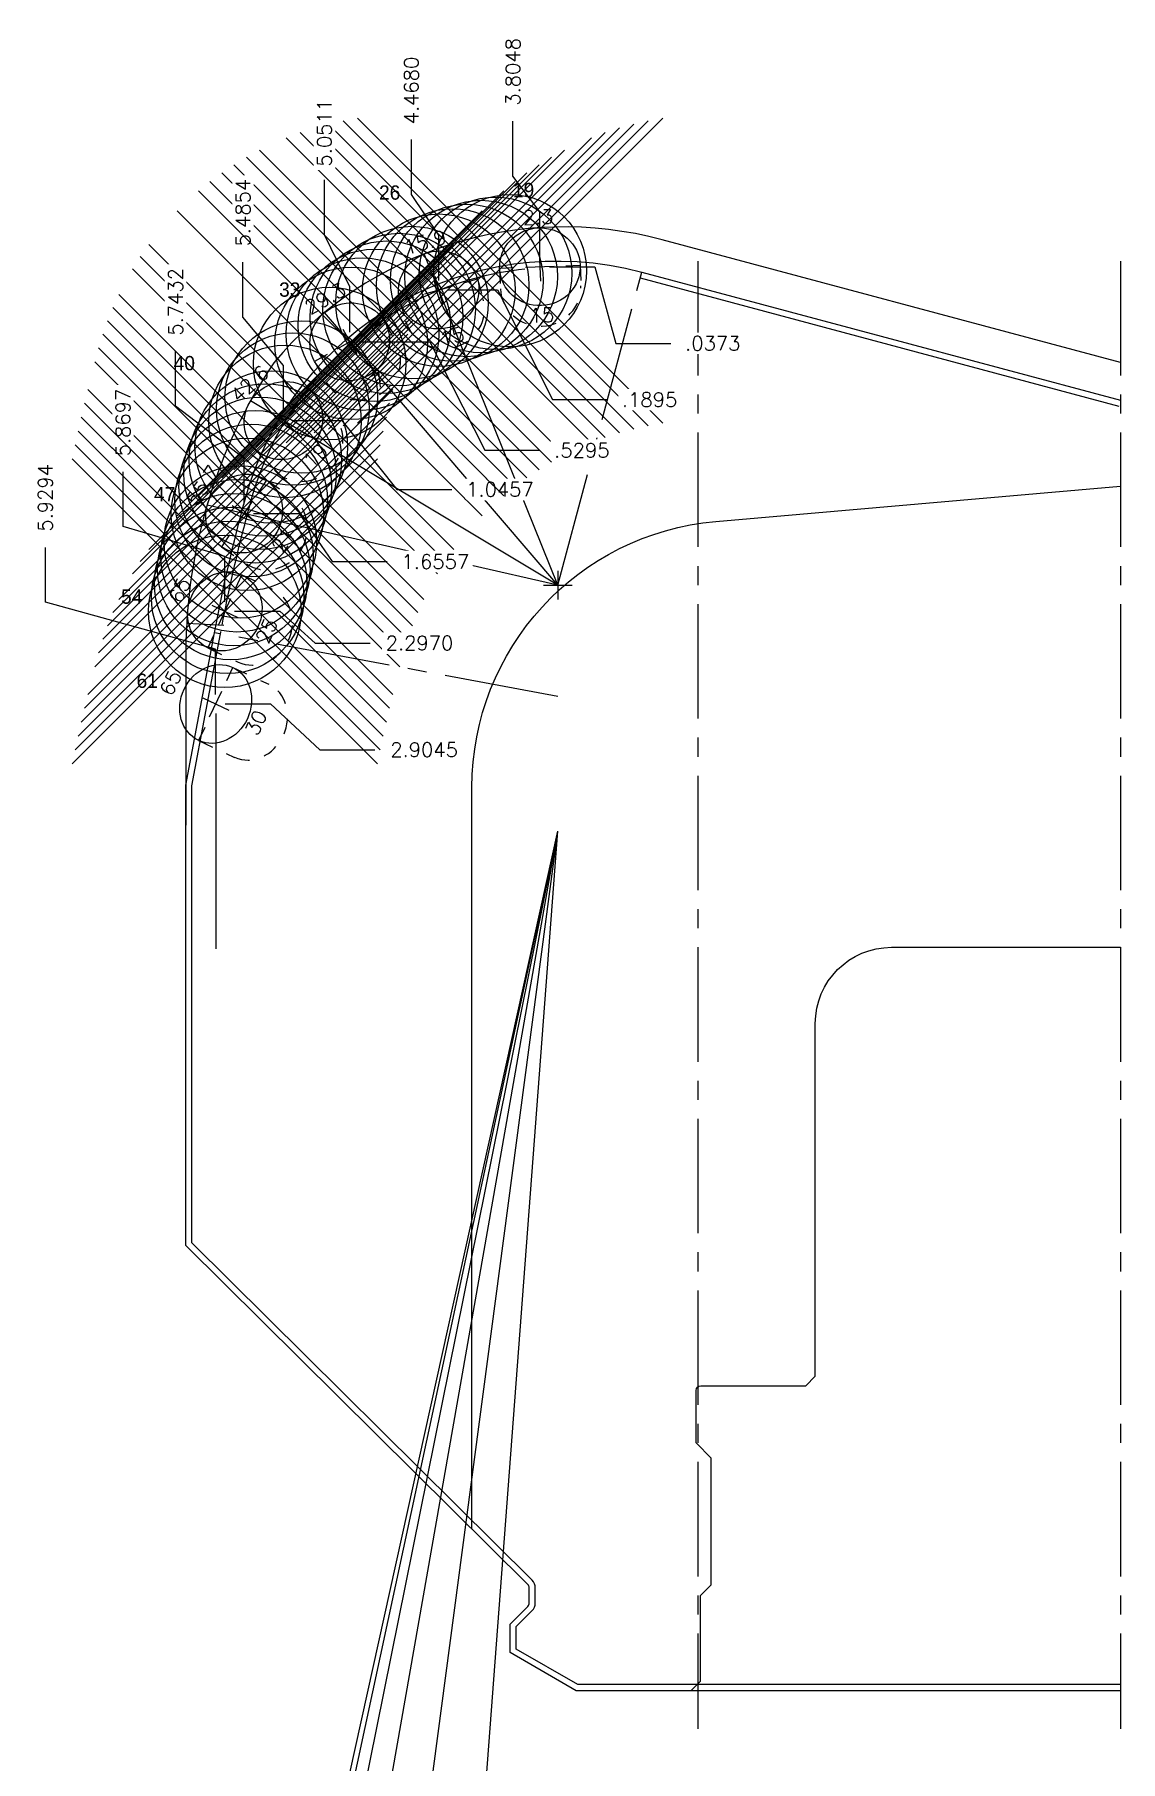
# Model space of a CAD drawing. Extents: x 34 to 150, y -20 to 22.
# Drawn here: x 100.2 to 107.31, y -10.35 to 0.98 of the extents above; entities that cross this region are included whole.
import ezdxf
from ezdxf.enums import TextEntityAlignment as Align

# ---------------------------------------------------------------- set-up
doc = ezdxf.new("R2010")
doc.units = 0
doc.header["$MEASUREMENT"] = 0
doc.header["$PDMODE"] = 35
doc.linetypes.add('CENTER2', pattern=[1.125, 0.75, -0.125, 0.125, -0.125])
doc.linetypes.add('HIDDEN2', pattern=[0.1875, 0.125, -0.0625])
doc.layers.get('0').update_dxf_attribs({"linetype": 'CONTINUOUS'})
doc.layers.get('Defpoints').update_dxf_attribs({"color": 10, "linetype": 'CONTINUOUS'})
doc.layers.add('Blade2', color=7, linetype='CONTINUOUS', true_color=0xcccc00)
for name, color, linetype in [('CDG-37977R1', 7, 'CONTINUOUS'), ('CLine', 5, 'CENTER2'), ('Dims', 4, 'CONTINUOUS'), ('TEXT', 3, 'CONTINUOUS')]:
    doc.layers.add(name, color=color, linetype=linetype)
doc.styles.add('RomanS', font='romans')
doc.dimstyles.get("Standard").update_dxf_attribs({"dimtxt": 0.094, "dimasz": 0.18, "dimexe": 0.0625, "dimexo": 0.0625, "dimgap": 0.09, "dimtad": 0, "dimtih": 1, "dimtoh": 1, "dimdec": 4, "dimzin": 4, "dimdsep": 46, "dimtxsty": 'RomanS', "dimcen": 0.09, "dimazin": 1, "dimtfac": 1, "dimtdec": 4, "dimtofl": 0, "dimtmove": 0, "dimatfit": 1, "dimfxl": 1, "dimtfill": 1, "dimtolj": 1, "dimtzin": 0, "dimarcsym": 0})

# ---------------------------------------------------------------- blocks, each defined once
blk = doc.blocks.new('CMark')
at = {"layer": 'CLine'}
for p, q in [((-0.094, 0), (0.094, 0)), ((0, 0.094), (0, -0.094))]:
    blk.add_line(p, q, dxfattribs=at)
blk = doc.blocks.new('1313@15')
for p, q in [((-0.17, 0), (-0.265, 0)), ((0.171, 0), (0.264, 0))]:
    blk.add_line(p, q)
at = {"color": 8, "linetype": 'HIDDEN2', "ltscale": 0.5}
blk.add_line((-0.265, 0), (-0.265, -0.135), dxfattribs=at)
at = {"color": 8, "linetype": 'HIDDEN2', "ltscale": 0.5, "flags": 128}
blk.add_lwpolyline([(0.264, 0), (0.264, -0.135)], dxfattribs=at)
blk.add_ellipse((0, 0), major_axis=(0.264, 0), ratio=0.965926)
at = {"color": 8, "linetype": 'HIDDEN2', "ltscale": 0.5}
blk.add_ellipse((0, -0.135), major_axis=(0.264, 0), ratio=0.965926, start_param=3.141593, end_param=6.283185, dxfattribs=at)
blk.add_blockref('CMark', (0, 0))
at = {"style": 'RomanS'}
blk.add_text('15', height=0.094, dxfattribs=at).set_placement((0, -0.318), align=Align.MIDDLE_CENTER)
blk.add_attdef('ANG', text='', height=0.094, dxfattribs=at).set_placement((0, 0.251), align=Align.BOTTOM_CENTER)
blk = doc.blocks.new('1313@17')
for p, q in [((-0.17, 0), (-0.265, 0)), ((0.171, 0), (0.264, 0))]:
    blk.add_line(p, q)
at = {"color": 8, "linetype": 'HIDDEN2', "ltscale": 0.5}
blk.add_line((-0.265, 0), (-0.265, -0.152), dxfattribs=at)
at = {"color": 8, "linetype": 'HIDDEN2', "ltscale": 0.5, "flags": 128}
blk.add_lwpolyline([(0.264, 0), (0.264, -0.152)], dxfattribs=at)
blk.add_ellipse((0, 0), major_axis=(0.264, 0), ratio=0.956305)
at = {"color": 8, "linetype": 'HIDDEN2', "ltscale": 0.5}
blk.add_ellipse((0, -0.152), major_axis=(0.264, 0), ratio=0.92388, start_param=3.141593, end_param=6.283185, dxfattribs=at)
blk.add_blockref('CMark', (0, 0))
at = {"style": 'RomanS'}
blk.add_text('17', height=0.094, dxfattribs=at).set_placement((0, -0.311), align=Align.MIDDLE_CENTER)
blk.add_attdef('ANG', text='', height=0.094, dxfattribs=at).set_placement((0, 0.251), align=Align.BOTTOM_CENTER)
blk = doc.blocks.new('1313@19')
for p, q in [((-0.17, 0), (-0.265, 0)), ((0.171, 0), (0.264, 0))]:
    blk.add_line(p, q)
at = {"color": 8, "linetype": 'HIDDEN2', "ltscale": 0.5}
blk.add_line((-0.265, 0), (-0.265, -0.199), dxfattribs=at)
at = {"color": 8, "linetype": 'HIDDEN2', "ltscale": 0.5, "flags": 128}
blk.add_lwpolyline([(0.264, 0), (0.264, -0.199)], dxfattribs=at)
blk.add_ellipse((0, 0), major_axis=(0.264, 0), ratio=0.945519)
at = {"color": 8, "linetype": 'HIDDEN2', "ltscale": 0.5}
blk.add_ellipse((0, -0.199), major_axis=(0.264, 0), ratio=0.92388, start_param=3.141593, end_param=6.283185, dxfattribs=at)
blk.add_blockref('CMark', (0, 0))
at = {"style": 'RomanS'}
blk.add_text('19', height=0.094, dxfattribs=at).set_placement((0, -0.311), align=Align.MIDDLE_CENTER)
blk.add_attdef('ANG', text='', height=0.094, dxfattribs=at).set_placement((0, 0.251), align=Align.BOTTOM_CENTER)
blk = doc.blocks.new('1313@21')
for p, q in [((-0.17, 0), (-0.265, 0)), ((0.171, 0), (0.264, 0))]:
    blk.add_line(p, q)
at = {"color": 8, "linetype": 'HIDDEN2', "ltscale": 0.5}
blk.add_line((-0.265, 0), (-0.265, -0.199), dxfattribs=at)
at = {"color": 8, "linetype": 'HIDDEN2', "ltscale": 0.5, "flags": 128}
blk.add_lwpolyline([(0.264, 0), (0.264, -0.199)], dxfattribs=at)
blk.add_ellipse((0, 0), major_axis=(0.264, 0), ratio=0.93358)
at = {"color": 8, "linetype": 'HIDDEN2', "ltscale": 0.5}
blk.add_ellipse((0, -0.199), major_axis=(0.264, 0), ratio=0.92388, start_param=3.141593, end_param=6.283185, dxfattribs=at)
blk.add_blockref('CMark', (0, 0))
at = {"style": 'RomanS'}
blk.add_text('21', height=0.094, dxfattribs=at).set_placement((0, -0.311), align=Align.MIDDLE_CENTER)
blk.add_attdef('ANG', text='', height=0.094, dxfattribs=at).set_placement((0, 0.251), align=Align.BOTTOM_CENTER)
blk = doc.blocks.new('1313@25')
for p, q in [((-0.17, 0), (-0.265, 0)), ((0.171, 0), (0.264, 0))]:
    blk.add_line(p, q)
at = {"color": 8, "linetype": 'HIDDEN2', "ltscale": 0.5}
blk.add_line((-0.265, 0), (-0.265, -0.22), dxfattribs=at)
at = {"color": 8, "linetype": 'HIDDEN2', "ltscale": 0.5, "flags": 128}
blk.add_lwpolyline([(0.264, 0), (0.264, -0.22)], dxfattribs=at)
blk.add_ellipse((0, 0), major_axis=(0.264, 0), ratio=0.906308)
at = {"color": 8, "linetype": 'HIDDEN2', "ltscale": 0.5}
blk.add_ellipse((0, -0.22), major_axis=(0.264, 0), ratio=0.906308, start_param=3.141593, end_param=6.283185, dxfattribs=at)
blk.add_blockref('CMark', (0, 0))
at = {"style": 'RomanS'}
blk.add_text('25', height=0.094, dxfattribs=at).set_placement((0, -0.302), align=Align.MIDDLE_CENTER)
blk.add_attdef('ANG', text='', height=0.094, dxfattribs=at).set_placement((0, 0.251), align=Align.BOTTOM_CENTER)
blk = doc.blocks.new('*D418')
at = {"layer": 'Defpoints', "color": 0, "transparency": 16777216}
for p in [(102.667, 0.289), (107.314, -0.507), (102.846, -0.697)]:
    blk.add_point(p, dxfattribs=at)
at = {"layer": 'Dims', "color": 0, "lineweight": -2, "transparency": 16777216}
for p, q in [((102.667, -0.071), (102.667, 0.289)), ((102.846, -0.337), (102.667, -0.071)), ((102.846, -0.635), (102.846, -0.337))]:
    blk.add_line(p, q, dxfattribs=at)
at = {"layer": 'Dims', "color": 0, "transparency": 16777216, "insert": (102.667, 0.611), "char_height": 0.094, "attachment_point": 5, "rotation": 90, "style": 'RomanS', "bg_fill": 3, "box_fill_scale": 1.25, "bg_fill_color": 256, "bg_fill_true_color": 13158600, "bg_fill_transparency": 0}
blk.add_mtext('\\A1;4.4680', dxfattribs=at)
blk = doc.blocks.new('*D419')
at = {"layer": 'Defpoints', "color": 0, "transparency": 16777216}
for p in [(102.097, 0.025), (107.314, -0.507), (102.263, -1.037)]:
    blk.add_point(p, dxfattribs=at)
at = {"layer": 'Dims', "color": 0, "lineweight": -2, "transparency": 16777216}
for p, q in [((102.097, -0.335), (102.097, 0.025)), ((102.263, -0.677), (102.097, -0.335)), ((102.263, -0.974), (102.263, -0.677))]:
    blk.add_line(p, q, dxfattribs=at)
at = {"layer": 'Dims', "color": 0, "transparency": 16777216, "insert": (102.097, 0.334), "char_height": 0.094, "attachment_point": 5, "rotation": 90, "style": 'RomanS', "bg_fill": 3, "box_fill_scale": 1.25, "bg_fill_color": 256, "bg_fill_true_color": 13158600, "bg_fill_transparency": 0}
blk.add_mtext('\\A1;5.0511', dxfattribs=at)
blk = doc.blocks.new('*D420')
at = {"layer": 'Defpoints', "color": 0, "transparency": 16777216}
for p in [(101.563, -0.515), (107.314, -0.507), (101.828, -1.553)]:
    blk.add_point(p, dxfattribs=at)
at = {"layer": 'Dims', "color": 0, "lineweight": -2, "transparency": 16777216}
for p, q in [((101.563, -0.875), (101.563, -0.515)), ((101.828, -1.193), (101.563, -0.875)), ((101.828, -1.491), (101.828, -1.193))]:
    blk.add_line(p, q, dxfattribs=at)
at = {"layer": 'Dims', "color": 0, "transparency": 16777216, "insert": (101.563, -0.19), "char_height": 0.094, "attachment_point": 5, "rotation": 90, "style": 'RomanS', "bg_fill": 3, "box_fill_scale": 1.25, "bg_fill_color": 256, "bg_fill_true_color": 13158600, "bg_fill_transparency": 0}
blk.add_mtext('\\A1;5.4854', dxfattribs=at)
blk = doc.blocks.new('*D421')
at = {"layer": 'Defpoints', "color": 0, "transparency": 16777216}
for p in [(107.314, -0.507), (101.121, -1.098), (101.571, -2.163)]:
    blk.add_point(p, dxfattribs=at)
at = {"layer": 'Dims', "color": 0, "lineweight": -2, "transparency": 16777216}
for p, q in [((101.121, -1.458), (101.121, -1.098)), ((101.571, -1.803), (101.121, -1.458)), ((101.571, -2.101), (101.571, -1.803))]:
    blk.add_line(p, q, dxfattribs=at)
at = {"layer": 'Dims', "color": 0, "transparency": 16777216, "insert": (101.121, -0.775), "char_height": 0.094, "attachment_point": 5, "rotation": 90, "style": 'RomanS', "bg_fill": 3, "box_fill_scale": 1.25, "bg_fill_color": 256, "bg_fill_true_color": 13158600, "bg_fill_transparency": 0}
blk.add_mtext('\\A1;5.7432', dxfattribs=at)
blk = doc.blocks.new('*D422')
at = {"layer": 'Defpoints', "color": 0, "transparency": 16777216}
for p in [(107.314, -0.507), (100.777, -1.889), (101.444, -2.804)]:
    blk.add_point(p, dxfattribs=at)
at = {"layer": 'Dims', "color": 0, "lineweight": -2, "transparency": 16777216}
for p, q in [((100.777, -2.249), (100.777, -1.889)), ((101.444, -2.444), (100.777, -2.249)), ((101.444, -2.742), (101.444, -2.444))]:
    blk.add_line(p, q, dxfattribs=at)
at = {"layer": 'Dims', "color": 0, "transparency": 16777216, "insert": (100.777, -1.566), "char_height": 0.094, "attachment_point": 5, "rotation": 90, "style": 'RomanS', "bg_fill": 3, "box_fill_scale": 1.25, "bg_fill_color": 256, "bg_fill_true_color": 13158600, "bg_fill_transparency": 0}
blk.add_mtext('\\A1;5.8697', dxfattribs=at)
blk = doc.blocks.new('*D423')
at = {"layer": 'Defpoints', "color": 0, "transparency": 16777216}
for p in [(107.314, -0.507), (102.846, -0.697), (103.952, -1.416)]:
    blk.add_point(p, dxfattribs=at)
at = {"layer": 'Dims', "color": 0, "lineweight": -2, "transparency": 16777216}
for p, q in [((102.908, -0.697), (103.232, -0.697)), ((103.232, -0.697), (103.592, -1.416)), ((103.592, -1.416), (103.952, -1.416))]:
    blk.add_line(p, q, dxfattribs=at)
at = {"layer": 'Dims', "color": 0, "transparency": 16777216, "insert": (104.228, -1.416), "char_height": 0.094, "attachment_point": 5, "style": 'RomanS', "bg_fill": 3, "box_fill_scale": 1.25, "bg_fill_color": 256, "bg_fill_true_color": 13158600, "bg_fill_transparency": 0}
blk.add_mtext('\\A1;.1895', dxfattribs=at)
blk = doc.blocks.new('*D424')
at = {"layer": 'Defpoints', "color": 0, "transparency": 16777216}
for p in [(107.314, -0.507), (102.263, -1.037), (103.508, -1.748)]:
    blk.add_point(p, dxfattribs=at)
at = {"layer": 'Dims', "color": 0, "lineweight": -2, "transparency": 16777216}
for p, q in [((102.325, -1.037), (102.788, -1.037)), ((102.788, -1.037), (103.148, -1.748)), ((103.148, -1.748), (103.508, -1.748))]:
    blk.add_line(p, q, dxfattribs=at)
at = {"layer": 'Dims', "color": 0, "transparency": 16777216, "insert": (103.784, -1.748), "char_height": 0.094, "attachment_point": 5, "style": 'RomanS', "bg_fill": 3, "box_fill_scale": 1.25, "bg_fill_color": 256, "bg_fill_true_color": 13158600, "bg_fill_transparency": 0}
blk.add_mtext('\\A1;.5295', dxfattribs=at)
blk = doc.blocks.new('*D425')
at = {"layer": 'Defpoints', "color": 0, "transparency": 16777216}
for p in [(107.314, -0.507), (101.828, -1.553), (102.931, -2.005)]:
    blk.add_point(p, dxfattribs=at)
at = {"layer": 'Dims', "color": 0, "lineweight": -2, "transparency": 16777216}
for p, q in [((101.891, -1.553), (102.211, -1.553)), ((102.211, -1.553), (102.571, -2.005)), ((102.571, -2.005), (102.931, -2.005))]:
    blk.add_line(p, q, dxfattribs=at)
at = {"layer": 'Dims', "color": 0, "transparency": 16777216, "insert": (103.247, -2.005), "char_height": 0.094, "attachment_point": 5, "style": 'RomanS', "bg_fill": 3, "box_fill_scale": 1.25, "bg_fill_color": 256, "bg_fill_true_color": 13158600, "bg_fill_transparency": 0}
blk.add_mtext('\\A1;1.0457', dxfattribs=at)
blk = doc.blocks.new('*D426')
at = {"layer": 'Defpoints', "color": 0, "transparency": 16777216}
for p in [(107.314, -0.507), (101.571, -2.163), (102.508, -2.478)]:
    blk.add_point(p, dxfattribs=at)
at = {"layer": 'Dims', "color": 0, "lineweight": -2, "transparency": 16777216}
for p, q in [((101.633, -2.163), (101.931, -2.163)), ((101.931, -2.163), (102.148, -2.478)), ((102.148, -2.478), (102.508, -2.478))]:
    blk.add_line(p, q, dxfattribs=at)
at = {"layer": 'Dims', "color": 0, "transparency": 16777216, "insert": (102.824, -2.478), "char_height": 0.094, "attachment_point": 5, "style": 'RomanS', "bg_fill": 3, "box_fill_scale": 1.25, "bg_fill_color": 256, "bg_fill_true_color": 13158600, "bg_fill_transparency": 0}
blk.add_mtext('\\A1;1.6557', dxfattribs=at)
blk = doc.blocks.new('*D427')
at = {"layer": 'Defpoints', "color": 0, "transparency": 16777216}
for p in [(107.314, -0.507), (101.444, -2.804), (102.397, -3.013)]:
    blk.add_point(p, dxfattribs=at)
at = {"layer": 'Dims', "color": 0, "lineweight": -2, "transparency": 16777216}
for p, q in [((101.507, -2.804), (101.804, -2.804)), ((101.804, -2.804), (102.037, -3.013)), ((102.037, -3.013), (102.397, -3.013))]:
    blk.add_line(p, q, dxfattribs=at)
at = {"layer": 'Dims', "color": 0, "transparency": 16777216, "insert": (102.72, -3.013), "char_height": 0.094, "attachment_point": 5, "style": 'RomanS', "bg_fill": 3, "box_fill_scale": 1.25, "bg_fill_color": 256, "bg_fill_true_color": 13158600, "bg_fill_transparency": 0}
blk.add_mtext('\\A1;2.2970', dxfattribs=at)
blk = doc.blocks.new('*D540')
at = {"layer": 'Defpoints', "color": 0, "transparency": 16777216}
for p in [(103.332, 0.41), (103.509, -0.545), (107.314, -0.507)]:
    blk.add_point(p, dxfattribs=at)
at = {"layer": 'Dims', "color": 0, "lineweight": -2, "transparency": 16777216}
for p, q in [((103.332, 0.05), (103.332, 0.41)), ((103.509, -0.185), (103.332, 0.05)), ((103.509, -0.482), (103.509, -0.185))]:
    blk.add_line(p, q, dxfattribs=at)
at = {"layer": 'Dims', "color": 0, "transparency": 16777216, "insert": (103.332, 0.733), "char_height": 0.094, "attachment_point": 5, "rotation": 90, "style": 'RomanS', "bg_fill": 3, "box_fill_scale": 1.25, "bg_fill_color": 256, "bg_fill_true_color": 13158600, "bg_fill_transparency": 0}
blk.add_mtext('\\A1;3.8048', dxfattribs=at)
blk = doc.blocks.new('*D541')
at = {"layer": 'Defpoints', "color": 0, "transparency": 16777216}
for p in [(103.509, -0.545), (107.314, -0.507), (104.367, -1.047)]:
    blk.add_point(p, dxfattribs=at)
at = {"layer": 'Dims', "color": 0, "lineweight": -2, "transparency": 16777216}
for p, q in [((103.572, -0.545), (103.869, -0.545)), ((103.869, -0.545), (104.007, -1.047)), ((104.007, -1.047), (104.367, -1.047))]:
    blk.add_line(p, q, dxfattribs=at)
at = {"layer": 'Dims', "color": 0, "transparency": 16777216, "insert": (104.642, -1.047), "char_height": 0.094, "attachment_point": 5, "style": 'RomanS', "bg_fill": 3, "box_fill_scale": 1.25, "bg_fill_color": 256, "bg_fill_true_color": 13158600, "bg_fill_transparency": 0}
blk.add_mtext('\\A1;.0373', dxfattribs=at)
blk = doc.blocks.new('1313@30')
for p, q in [((-0.17, 0), (-0.265, 0)), ((0.171, 0), (0.264, 0))]:
    blk.add_line(p, q)
at = {"color": 8, "linetype": 'HIDDEN2', "ltscale": 0.5}
blk.add_line((-0.265, 0), (-0.265, -0.26), dxfattribs=at)
at = {"color": 8, "linetype": 'HIDDEN2', "ltscale": 0.5, "flags": 128}
blk.add_lwpolyline([(0.264, 0), (0.264, -0.26)], dxfattribs=at)
blk.add_ellipse((0, 0), major_axis=(0.264, 0), ratio=0.866025)
at = {"color": 8, "linetype": 'HIDDEN2', "ltscale": 0.5}
blk.add_ellipse((0, -0.26), major_axis=(0.264, 0), ratio=0.866025, start_param=3.141593, end_param=6.283185, dxfattribs=at)
blk.add_blockref('CMark', (0, 0))
at = {"style": 'RomanS'}
blk.add_text('30', height=0.094, dxfattribs=at).set_placement((0, -0.292), align=Align.MIDDLE_CENTER)
blk.add_attdef('ANG', text='', height=0.094, dxfattribs=at).set_placement((0, 0.251), align=Align.BOTTOM_CENTER)
blk = doc.blocks.new('*D366')
at = {"layer": 'Defpoints', "color": 0, "transparency": 16777216}
for p in [(107.314, -0.507), (100.268, -2.385), (101.384, -3.412)]:
    blk.add_point(p, dxfattribs=at)
at = {"layer": 'Dims', "color": 0, "lineweight": -2, "transparency": 16777216}
for p, q in [((100.268, -2.745), (100.268, -2.385)), ((101.384, -3.052), (100.268, -2.745)), ((101.384, -3.35), (101.384, -3.052))]:
    blk.add_line(p, q, dxfattribs=at)
at = {"layer": 'Dims', "color": 0, "transparency": 16777216, "insert": (100.268, -2.06), "char_height": 0.094, "attachment_point": 5, "rotation": 90, "style": 'RomanS', "bg_fill": 3, "box_fill_scale": 1.25, "bg_fill_color": 256, "bg_fill_true_color": 13158600, "bg_fill_transparency": 0}
blk.add_mtext('\\A1;5.9294', dxfattribs=at)
blk = doc.blocks.new('*D367')
at = {"layer": 'Defpoints', "color": 0, "transparency": 16777216}
for p in [(107.314, -0.507), (101.384, -3.412), (102.427, -3.712)]:
    blk.add_point(p, dxfattribs=at)
at = {"layer": 'Dims', "color": 0, "lineweight": -2, "transparency": 16777216}
for p, q in [((101.447, -3.412), (101.744, -3.412)), ((101.744, -3.412), (102.067, -3.712)), ((102.067, -3.712), (102.427, -3.712))]:
    blk.add_line(p, q, dxfattribs=at)
at = {"layer": 'Dims', "color": 0, "transparency": 16777216, "insert": (102.75, -3.712), "char_height": 0.094, "attachment_point": 5, "style": 'RomanS', "bg_fill": 3, "box_fill_scale": 1.25, "bg_fill_color": 256, "bg_fill_true_color": 13158600, "bg_fill_transparency": 0}
blk.add_mtext('\\A1;2.9045', dxfattribs=at)

msp = doc.modelspace()

# ---------------------------------------------------------------- linework, layer by layer
at = {"linetype": 'ByBlock', "flags": 128}
msp.add_lwpolyline([(103.06383, -8.82288), (103.06383, -3.95851, -0.38887873), (104.66131, -2.21517), (107.31383, -1.9831)], format="xyb", dxfattribs=at)
at = {"layer": 'Blade2'}
for q in [(102.75023, -0.45997), (102.09812, -0.84439), (101.61304, -1.42393), (101.32783, -2.10777)]:
    msp.add_line((103.62633, -2.6325), q, dxfattribs=at)
at = {"layer": 'CDG-37977R1', "color": 7, "linetype": 'Continuous', "flags": 128}
for points in [[(107.31383, -9.8825), (103.74684, -9.8825), (103.31383, -9.6325), (103.31383, -9.445), (103.42968, -9.32915, 0.19891237), (103.43883, -9.30706), (103.43883, -9.20801, 0.199913), (103.42959, -9.18583), (101.18883, -6.96226), (101.18883, -3.945), (101.37633, -2.945, -0.02112914), (101.57709, -2.07015, -0.4124498), (104.17632, -0.57991), (107.31383, -1.4206)], [(102.75727, -0.73725, -0.08177785), (103.4108, -0.55867)], [(102.19994, -1.11177, -0.08104073), (102.75727, -0.73725)], [(101.79111, -1.64295, -0.08089726), (102.19994, -1.11177)], [(101.56843, -2.25892, -0.00435385), (101.61566, -2.08074, -0.05673279), (101.79111, -1.64295)], [(101.42625, -2.89602, -0.01542111), (101.56843, -2.25892)], [(107.31383, -9.8425), (103.75756, -9.8425), (103.35383, -9.60941), (103.35383, -9.46157), (103.45796, -9.35744, 0.19891237), (103.47883, -9.30706), (103.47883, -9.20801, 0.199913), (103.45777, -9.15744), (101.22883, -6.9456), (101.22883, -3.94872), (101.41565, -2.95233, -0.00039591), (101.41872, -2.93585, -0.00039591)], [(104.49883, -9.8825), (104.56133, -9.82), (104.56133, -9.2575), (104.63148, -9.18735), (104.63148, -8.3564), (104.53258, -8.2575), (104.53258, -7.91375, -0.41421356), (104.56383, -7.8825), (105.25133, -7.8825), (105.31383, -7.82), (105.31383, -5.5075, -0.41421356), (105.81383, -5.0075), (107.31383, -5.0075)]]:
    msp.add_lwpolyline(points, format="xyb", dxfattribs=at)
msp.add_lwpolyline([(104.16597, -0.61854), (107.30348, -1.45924)], dxfattribs=at)
at = {"layer": 'CLine'}
for p, q in [((104.54493, -0.5075), (104.54493, -10.1325)), ((107.31383, -0.5075), (107.31383, -10.1325))]:
    msp.add_line(p, q, dxfattribs=at)
at = {"layer": 'CLine', "color": 1}
for p, q in [((103.62633, -2.6325), (104.17632, -0.57991)), ((103.62633, -3.36216), (101.37633, -2.945))]:
    msp.add_line(p, q, dxfattribs=at)
at = {"layer": 'CLine', "color": 1, "linetype": 'ByBlock', "flags": 128}
msp.add_lwpolyline([(107.31383, -1.17277), (104.3107, -0.36808, 0.29218049), (101.76489, -1.17442, 0.14845437), (101.18883, -3.07186), (101.18883, -4.20681)], format="xyb", dxfattribs=at)
at = {"layer": 'Dims'}
for p in [(101.38945, -14.37687), (101.4487, -14.38977), (101.57432, -14.41593), (101.83062, -14.4643), (102.26352, -14.53099), (102.84592, -14.59149)]:
    msp.add_line(p, (103.62633, -4.24588), dxfattribs=at)
at = {"layer": 'TEXT'}
for p, q in [((101.43701, -2.89662), (101.19405, -2.88317)), ((101.38443, -3.47347), (101.38443, -5.01845))]:
    msp.add_line(p, q, dxfattribs=at)
for p in [(103.03, -0.6346), (103.12376, -0.60897), (103.21863, -0.58775), (103.31437, -0.57097), (102.84655, -0.69881), (102.93752, -0.66456), (102.50372, -0.87552), (102.58607, -0.82554), (102.67065, -0.77942), (102.34637, -0.98662), (102.42376, -0.92925), (102.27171, -1.0475), (102.13133, -1.17915), (101.94515, -1.39926), (101.83869, -1.55938), (101.89008, -1.4781), (101.74844, -1.72654), (101.6746, -1.89904), (101.70958, -1.81196), (101.64357, -1.98761), (101.61656, -2.07749), (101.59209, -2.1681), (101.54572, -2.34938), (101.5238, -2.44004), (101.50268, -2.53088), (101.48237, -2.62191), (101.44415, -2.80449), (101.46286, -2.71312)]:
    msp.add_point(p, dxfattribs=at)

# ---------------------------------------------------------------- block references
at = {"color": 200, "linetype": 'ByBlock'}
msp.add_blockref('CMark', (103.62633, -2.6325), dxfattribs=at)
at = {"layer": 'Blade2'}
for name, p, rotation, values in [('1313@15', (102.84582, -0.69701), 15.9, {'ANG': '15.9'}), ('1313@17', (102.26272, -1.03699), 29.3, {'ANG': '29.3'}), ('1313@19', (101.82838, -1.55319), 42.60000000000001, {'ANG': '42.6'}), ('1313@21', (101.57066, -2.1632), 55.7, {'ANG': '55.7'}), ('1313@25', (101.44415, -2.80449), 65, {'ANG': '65'})]:
    msp.add_blockref(name, p, dxfattribs=dict(at, rotation=rotation)).add_auto_attribs(values)

# ---------------------------------------------------------------- next in the draw order: dimensions: what is measured, and where the dimension line sits
at = {"layer": 'Dims'}
dim = msp.add_ordinate_dim(feature_location=(102.84582, -0.69701), offset=(-0.17846, 0.98557), dtype=1, origin=(107.31383, -0.5075), dimstyle='Standard', dxfattribs=at)
dim.commit()
dim.dimension.update_dxf_attribs({"geometry": '*D418', "text_midpoint": (102.66736, 0.61132)})

# ---------------------------------------------------------------- next in the draw order: dimensions: what is measured, and where the dimension line sits
dim = msp.add_ordinate_dim(feature_location=(102.26272, -1.03699), offset=(-0.16611, 1.06182), dtype=1, origin=(107.31383, -0.5075), dimstyle='Standard', dxfattribs=at)
dim.commit()
dim.dimension.update_dxf_attribs({"geometry": '*D419', "text_midpoint": (102.09661, 0.33416)})

# ---------------------------------------------------------------- next in the draw order: dimensions: what is measured, and where the dimension line sits
dim = msp.add_ordinate_dim(feature_location=(101.828381, -1.553192), offset=(-0.2657, 1.038281), dtype=1, origin=(107.313829, -0.507499), dimstyle='Standard', dxfattribs=at)
dim.commit()
dim.dimension.update_dxf_attribs({"geometry": '*D420', "text_midpoint": (101.562681, -0.18991)})

# ---------------------------------------------------------------- next in the draw order: texts
at = {"layer": 'Blade2'}
msp.add_text('26', height=0.09375, dxfattribs=at).set_placement((102.4549, -0.10497))

# ---------------------------------------------------------------- next in the draw order: dimensions: what is measured, and where the dimension line sits
at = {"layer": 'Dims'}
dim = msp.add_ordinate_dim(feature_location=(101.57066, -2.1632), offset=(-0.44985, 1.06562), dtype=1, origin=(107.31383, -0.5075), dimstyle='Standard', dxfattribs=at)
dim.commit()
dim.dimension.update_dxf_attribs({"geometry": '*D421', "text_midpoint": (101.12081, -0.77482)})

# ---------------------------------------------------------------- next in the draw order: dimensions: what is measured, and where the dimension line sits
dim = msp.add_ordinate_dim(feature_location=(101.44415, -2.80449), offset=(-0.66702, 0.9157), dtype=1, origin=(107.31383, -0.5075), dimstyle='Standard', dxfattribs=at)
dim.commit()
dim.dimension.update_dxf_attribs({"geometry": '*D422', "text_midpoint": (100.77713, -1.56603)})

# ---------------------------------------------------------------- next in the draw order: dimensions: what is measured, and where the dimension line sits
dim = msp.add_ordinate_dim(feature_location=(102.84582, -0.69701), offset=(1.10641, -0.71921), dtype=0, origin=(107.31383, -0.5075), dimstyle='Standard', dxfattribs=at)
dim.commit()
dim.dimension.update_dxf_attribs({"geometry": '*D423', "text_midpoint": (104.22799, -1.41622)})

# ---------------------------------------------------------------- next in the draw order: dimensions: what is measured, and where the dimension line sits
dim = msp.add_ordinate_dim(feature_location=(102.26272, -1.03699), offset=(1.24542, -0.71073), dtype=0, origin=(107.31383, -0.5075), dimstyle='Standard', dxfattribs=at)
dim.commit()
dim.dimension.update_dxf_attribs({"geometry": '*D424', "text_midpoint": (103.78391, -1.74772)})

# ---------------------------------------------------------------- next in the draw order: dimensions: what is measured, and where the dimension line sits
dim = msp.add_ordinate_dim(feature_location=(101.82838, -1.55319), offset=(1.10288, -0.45213), dtype=0, origin=(107.31383, -0.5075), dimstyle='Standard', dxfattribs=at)
dim.commit()
dim.dimension.update_dxf_attribs({"geometry": '*D425', "text_midpoint": (103.2473, -2.00532)})

# ---------------------------------------------------------------- next in the draw order: dimensions: what is measured, and where the dimension line sits
dim = msp.add_ordinate_dim(feature_location=(101.57066, -2.1632), offset=(0.93714, -0.31439), dtype=0, origin=(107.31383, -0.5075), dimstyle='Standard', dxfattribs=at)
dim.commit()
dim.dimension.update_dxf_attribs({"geometry": '*D426', "text_midpoint": (102.82384, -2.47759)})

# ---------------------------------------------------------------- next in the draw order: dimensions: what is measured, and where the dimension line sits
dim = msp.add_ordinate_dim(feature_location=(101.44415, -2.80449), offset=(0.95291, -0.20841), dtype=0, origin=(107.31383, -0.5075), dimstyle='Standard', dxfattribs=at)
dim.commit()
dim.dimension.update_dxf_attribs({"geometry": '*D427', "text_midpoint": (102.71982, -3.0129)})

# ---------------------------------------------------------------- next in the draw order: linework, layer by layer
at = {"layer": 'TEXT'}
msp.add_line((101.43701, -2.89662), (101.19405, -2.88317), dxfattribs=at)
for p in [(101.5238, -2.44004), (101.50268, -2.53088), (101.48237, -2.62191), (101.44415, -2.80449), (101.46286, -2.71312)]:
    msp.add_point(p, dxfattribs=at)

# ---------------------------------------------------------------- next in the draw order: block references
at = {"layer": 'Blade2'}
for name, p, rotation, values in [('1313@15', (103.50905, -0.54478), 2.3, {'ANG': '2.3'}), ('1313@30', (101.38443, -3.41202), 65, {'ANG': '65'})]:
    msp.add_blockref(name, p, dxfattribs=dict(at, rotation=rotation)).add_auto_attribs(values)

# ---------------------------------------------------------------- next in the draw order: dimensions: what is measured, and where the dimension line sits
at = {"layer": 'Dims'}
dim = msp.add_ordinate_dim(feature_location=(103.50905, -0.54478), offset=(-0.1769, 0.95491), dtype=1, origin=(107.31383, -0.5075), dimstyle='Standard', dxfattribs=at)
dim.commit()
dim.dimension.update_dxf_attribs({"geometry": '*D540', "text_midpoint": (103.33215, 0.73289)})

# ---------------------------------------------------------------- next in the draw order: texts
at = {"layer": 'Blade2'}
msp.add_text('19', height=0.09375, dxfattribs=at).set_placement((103.33236, -0.08859))

# ---------------------------------------------------------------- next in the draw order: dimensions: what is measured, and where the dimension line sits
at = {"layer": 'Dims'}
dim = msp.add_ordinate_dim(feature_location=(103.50905, -0.54478), offset=(0.85753, -0.50213), dtype=0, origin=(107.31383, -0.5075), dimstyle='Standard', dxfattribs=at)
dim.commit()
dim.dimension.update_dxf_attribs({"geometry": '*D541', "text_midpoint": (104.64234, -1.04692)})

# ---------------------------------------------------------------- next in the draw order: dimensions: what is measured, and where the dimension line sits
dim = msp.add_ordinate_dim(feature_location=(101.38443, -3.41202), offset=(-1.11686, 1.02672), dtype=1, origin=(107.31383, -0.5075), dimstyle='Standard', dxfattribs=at)
dim.commit()
dim.dimension.update_dxf_attribs({"geometry": '*D366', "text_midpoint": (100.26757, -2.06031)})

# ---------------------------------------------------------------- next in the draw order: texts
at = {"layer": 'Blade2'}
for s, p in [('40', (101.10885, -1.22368)), ('47', (100.97969, -2.08298)), ('54', (100.7639, -2.75487)), ('61', (100.86577, -3.3064))]:
    msp.add_text(s, height=0.09375, dxfattribs=at).set_placement(p)

# ---------------------------------------------------------------- next in the draw order: dimensions: what is measured, and where the dimension line sits
at = {"layer": 'Dims'}
dim = msp.add_ordinate_dim(feature_location=(101.38443, -3.41202), offset=(1.04256, -0.29953), dtype=0, origin=(107.31383, -0.5075), dimstyle='Standard', dxfattribs=at)
dim.commit()
dim.dimension.update_dxf_attribs({"geometry": '*D367', "text_midpoint": (102.74975, -3.71155)})

# ---------------------------------------------------------------- next in the draw order: linework, layer by layer
at = {"layer": 'TEXT'}
for p in [(102.27171, -1.0475), (102.13133, -1.17915)]:
    msp.add_point(p, dxfattribs=at)

# ---------------------------------------------------------------- next in the draw order: texts
at = {"layer": 'Blade2'}
msp.add_text('33', height=0.09375, dxfattribs=at).set_placement((101.79993, -0.74144))

doc.saveas('drawing.dxf')
